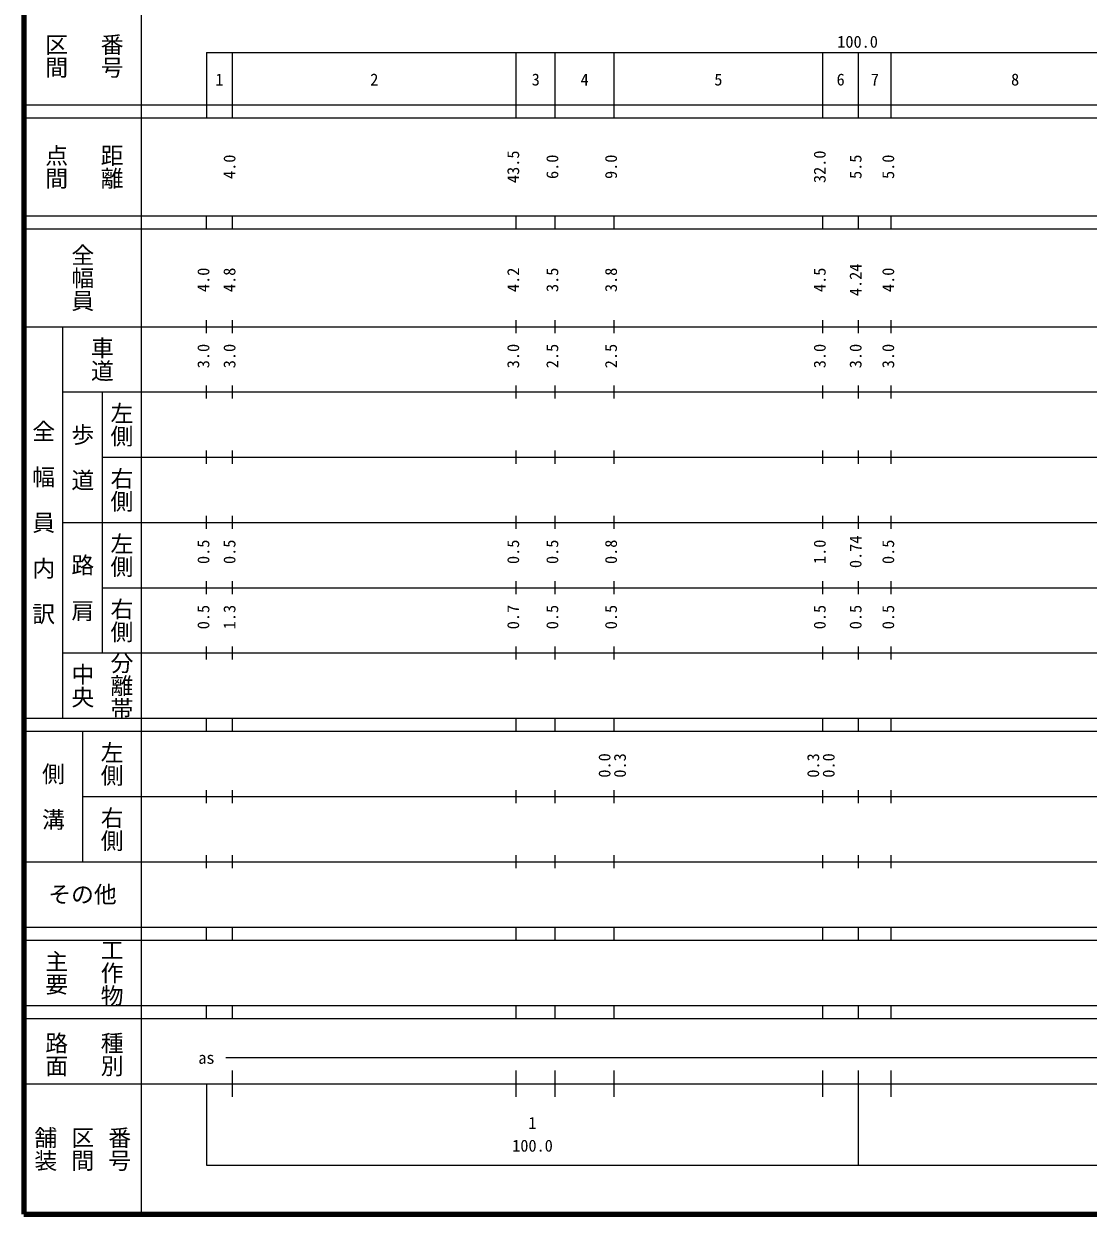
# Model space of a CAD drawing. Units: millimetres on the paper, enlarged 1000 times. Extents: x 40000 to 680000, y 20000 to 380000.
# Drawn here: x 40000 to 203206, y 20000 to 202409 of the extents above; entities that cross this region are included whole.
import ezdxf
from ezdxf.enums import TextEntityAlignment as Align

# ---------------------------------------------------------------- set-up
doc = ezdxf.new("R2010")
doc.units = ezdxf.units.MM
doc.header["$LTSCALE"] = 1000
doc.layers.add('M-TTL', color=2, linetype='Continuous', lineweight=140)
doc.layers.add('M-TTL-BAND', color=7, linetype='Continuous', lineweight=25)
doc.styles.add('@ＭＳ ゴシック', font='')
doc.styles.add('ＭＳ ゴシック', font='')
doc.styles.get('@ＭＳ ゴシック').set_extended_font_data('@MS Gothic')
doc.styles.get('ＭＳ ゴシック').set_extended_font_data('MS Gothic')

msp = doc.modelspace()

# ---------------------------------------------------------------- linework, layer by layer
at = {"layer": 'M-TTL'}
for p, q in [((40000, 380000), (40000, 20000)), ((40000, 20000), (680000, 20000))]:
    msp.add_line(p, q, dxfattribs=at)
at = {"layer": 'M-TTL-BAND'}
for p, q in [((58000, 370000), (58000, 20000)), ((68000, 198000), (579000, 198000)), ((68000, 198000), (68000, 188000)), ((72000, 188000), (72000, 198000)), ((115500, 188000), (115500, 198000)), ((121500, 188000), (121500, 198000)), ((130500, 188000), (130500, 198000)), ((162500, 188000), (162500, 198000)), ((168000, 188000), (168000, 198000)), ((173000, 188000), (173000, 198000)), ((40000, 190000), (579000, 190000)), ((40000, 188000), (579000, 188000)), ((40000, 173000), (579000, 173000)), ((68000, 171000), (68000, 173000)), ((72000, 171000), (72000, 173000)), ((115500, 171000), (115500, 173000)), ((121500, 171000), (121500, 173000)), ((130500, 171000), (130500, 173000)), ((162500, 171000), (162500, 173000)), ((168000, 171000), (168000, 173000)), ((173000, 171000), (173000, 173000)), ((40000, 171000), (579000, 171000)), ((68000, 155000), (68000, 157000)), ((72000, 155000), (72000, 157000)), ((115500, 155000), (115500, 157000)), ((121500, 155000), (121500, 157000)), ((130500, 155000), (130500, 157000)), ((162500, 155000), (162500, 157000)), ((168000, 155000), (168000, 157000)), ((173000, 155000), (173000, 157000)), ((40000, 156000), (579000, 156000)), ((46000, 96000), (46000, 156000)), ((46000, 146000), (579000, 146000)), ((52000, 146000), (52000, 106000)), ((68000, 145000), (68000, 147000)), ((72000, 145000), (72000, 147000)), ((115500, 145000), (115500, 147000)), ((121500, 145000), (121500, 147000)), ((130500, 145000), (130500, 147000)), ((162500, 145000), (162500, 147000)), ((168000, 145000), (168000, 147000)), ((173000, 145000), (173000, 147000)), ((68000, 135000), (68000, 137000)), ((72000, 135000), (72000, 137000)), ((115500, 135000), (115500, 137000)), ((121500, 135000), (121500, 137000)), ((130500, 135000), (130500, 137000)), ((162500, 135000), (162500, 137000)), ((168000, 135000), (168000, 137000)), ((173000, 135000), (173000, 137000)), ((52000, 136000), (579000, 136000)), ((46000, 126000), (579000, 126000)), ((68000, 125000), (68000, 127000)), ((72000, 125000), (72000, 127000)), ((115500, 125000), (115500, 127000)), ((121500, 125000), (121500, 127000)), ((130500, 125000), (130500, 127000)), ((162500, 125000), (162500, 127000)), ((168000, 125000), (168000, 127000)), ((173000, 125000), (173000, 127000)), ((68000, 115000), (68000, 117000)), ((72000, 115000), (72000, 117000)), ((115500, 115000), (115500, 117000)), ((121500, 115000), (121500, 117000)), ((130500, 115000), (130500, 117000)), ((162500, 115000), (162500, 117000)), ((168000, 115000), (168000, 117000)), ((173000, 115000), (173000, 117000)), ((52000, 116000), (579000, 116000)), ((46000, 106000), (579000, 106000)), ((68000, 105000), (68000, 107000)), ((72000, 105000), (72000, 107000)), ((115500, 105000), (115500, 107000)), ((121500, 105000), (121500, 107000)), ((130500, 105000), (130500, 107000)), ((162500, 105000), (162500, 107000)), ((168000, 105000), (168000, 107000)), ((173000, 105000), (173000, 107000)), ((40000, 96000), (579000, 96000)), ((68000, 94000), (68000, 96000)), ((72000, 94000), (72000, 96000)), ((115500, 94000), (115500, 96000)), ((121500, 94000), (121500, 96000)), ((130500, 94000), (130500, 96000)), ((162500, 94000), (162500, 96000)), ((168000, 94000), (168000, 96000)), ((173000, 94000), (173000, 96000)), ((40000, 94000), (579000, 94000)), ((49000, 94000), (49000, 74000)), ((49000, 84000), (579000, 84000)), ((68000, 83000), (68000, 85000)), ((72000, 83000), (72000, 85000)), ((115500, 83000), (115500, 85000)), ((121500, 83000), (121500, 85000)), ((130500, 83000), (130500, 85000)), ((162500, 83000), (162500, 85000)), ((168000, 83000), (168000, 85000)), ((173000, 83000), (173000, 85000)), ((68000, 73000), (68000, 75000)), ((72000, 73000), (72000, 75000)), ((115500, 73000), (115500, 75000)), ((121500, 73000), (121500, 75000)), ((130500, 73000), (130500, 75000)), ((162500, 73000), (162500, 75000)), ((168000, 73000), (168000, 75000)), ((173000, 73000), (173000, 75000)), ((40000, 74000), (579000, 74000)), ((40000, 64000), (579000, 64000)), ((68000, 62000), (68000, 64000)), ((72000, 62000), (72000, 64000)), ((115500, 62000), (115500, 64000)), ((121500, 62000), (121500, 64000)), ((130500, 62000), (130500, 64000)), ((162500, 62000), (162500, 64000)), ((168000, 62000), (168000, 64000)), ((173000, 62000), (173000, 64000)), ((40000, 62000), (579000, 62000)), ((40000, 52000), (579000, 52000)), ((68000, 50000), (68000, 52000)), ((72000, 50000), (72000, 52000)), ((115500, 50000), (115500, 52000)), ((121500, 50000), (121500, 52000)), ((130500, 50000), (130500, 52000)), ((162500, 50000), (162500, 52000)), ((168000, 50000), (168000, 52000)), ((173000, 50000), (173000, 52000)), ((40000, 50000), (579000, 50000)), ((71000, 44000), (565000, 44000)), ((72000, 38000), (72000, 42000)), ((115500, 38000), (115500, 42000)), ((121500, 38000), (121500, 42000)), ((130500, 38000), (130500, 42000)), ((162500, 38000), (162500, 42000)), ((168000, 27500), (168000, 42000)), ((173000, 38000), (173000, 42000)), ((40000, 40000), (579000, 40000)), ((68000, 40000), (68000, 27500)), ((68000, 27500), (579000, 27500))]:
    msp.add_line(p, q, dxfattribs=at)

# ---------------------------------------------------------------- texts
at = {"layer": 'M-TTL-BAND', "style": '@ＭＳ ゴシック'}
for s, p in [('番号', (53500, 197500)), ('区間', (45000, 197500)), ('点間', (45000, 180500)), ('距離', (53500, 180500)), ('全幅員', (49000, 163500)), ('車道', (52000, 151000)), ('左側', (55000, 141000)), ('全\u3000幅\u3000員\u3000内\u3000訳', (43000, 126000)), ('歩\u3000道', (49000, 136000)), ('右側', (55000, 131000)), ('左側', (55000, 121000)), ('路\u3000肩', (49000, 116000)), ('右側', (55000, 111000)), ('分離帯', (55000, 101000)), ('中央', (49000, 101000)), ('左側', (53500, 89000)), ('側\u3000溝', (44500, 84000)), ('右側', (53500, 79000)), ('主要', (45000, 57000)), ('工作物', (53500, 57000)), ('路面', (45000, 44500)), ('種別', (53500, 44500)), ('舗装', (43333, 30000)), ('区間', (49000, 30000)), ('番号', (54667, 30000))]:
    msp.add_text(s, height=2566, rotation=270, dxfattribs=at).set_placement(p, align=Align.MIDDLE_CENTER)
at = {"layer": 'M-TTL-BAND', "style": 'ＭＳ ゴシック'}
for s, p in [('100.0', (167844, 198195)), ('1', (70000, 192405)), ('2', (93750, 192405)), ('3', (118500, 192405)), ('4', (126000, 192405)), ('5', (146500, 192405)), ('6', (165250, 192405)), ('7', (170500, 192405)), ('8', (192000, 192405)), ('as', (68000, 42500)), ('1', (118000, 32523)), ('100.0', (118000, 29033))]:
    msp.add_text(s, height=1833, dxfattribs=at).set_placement(p, align=Align.BOTTOM_CENTER)
for s, p in [('43.5', (116500, 180500)), ('32.0', (163500, 180500)), ('4.0', (73000, 180500)), ('6.0', (122500, 180500)), ('9.0', (131500, 180500)), ('5.5', (169000, 180500)), ('5.0', (174000, 180500)), ('4.0', (69000, 163174)), ('4.8', (73000, 163174)), ('4.2', (116500, 163174)), ('3.5', (122500, 163174)), ('3.8', (131500, 163174)), ('4.5', (163500, 163174)), ('4.24', (169000, 163174)), ('4.0', (174000, 163174)), ('3.0', (69000, 151500)), ('3.0', (73000, 151500)), ('3.0', (116500, 151500)), ('3.0', (163500, 151500)), ('3.0', (169000, 151500)), ('3.0', (174000, 151500)), ('2.5', (122500, 151500)), ('2.5', (131500, 151500)), ('0.5', (69000, 121500)), ('0.5', (73000, 121500)), ('0.5', (116500, 121500)), ('0.5', (122500, 121500)), ('0.8', (131500, 121500)), ('1.0', (163500, 121500)), ('0.74', (169000, 121500)), ('0.5', (174000, 121500)), ('0.5', (69000, 111500)), ('1.3', (73000, 111500)), ('0.7', (116500, 111500)), ('0.5', (122500, 111500)), ('0.5', (131500, 111500)), ('0.5', (163500, 111500)), ('0.5', (169000, 111500)), ('0.5', (174000, 111500)), ('0.0', (130500, 88764)), ('0.3', (132870, 88764)), ('0.3', (162500, 88764)), ('0.0', (164870, 88764))]:
    msp.add_text(s, height=1833, rotation=90, dxfattribs=at).set_placement(p, align=Align.BOTTOM_CENTER)
msp.add_text('その他', height=2566, dxfattribs=at).set_placement((49000, 69000), align=Align.MIDDLE_CENTER)

doc.saveas('drawing.dxf')
